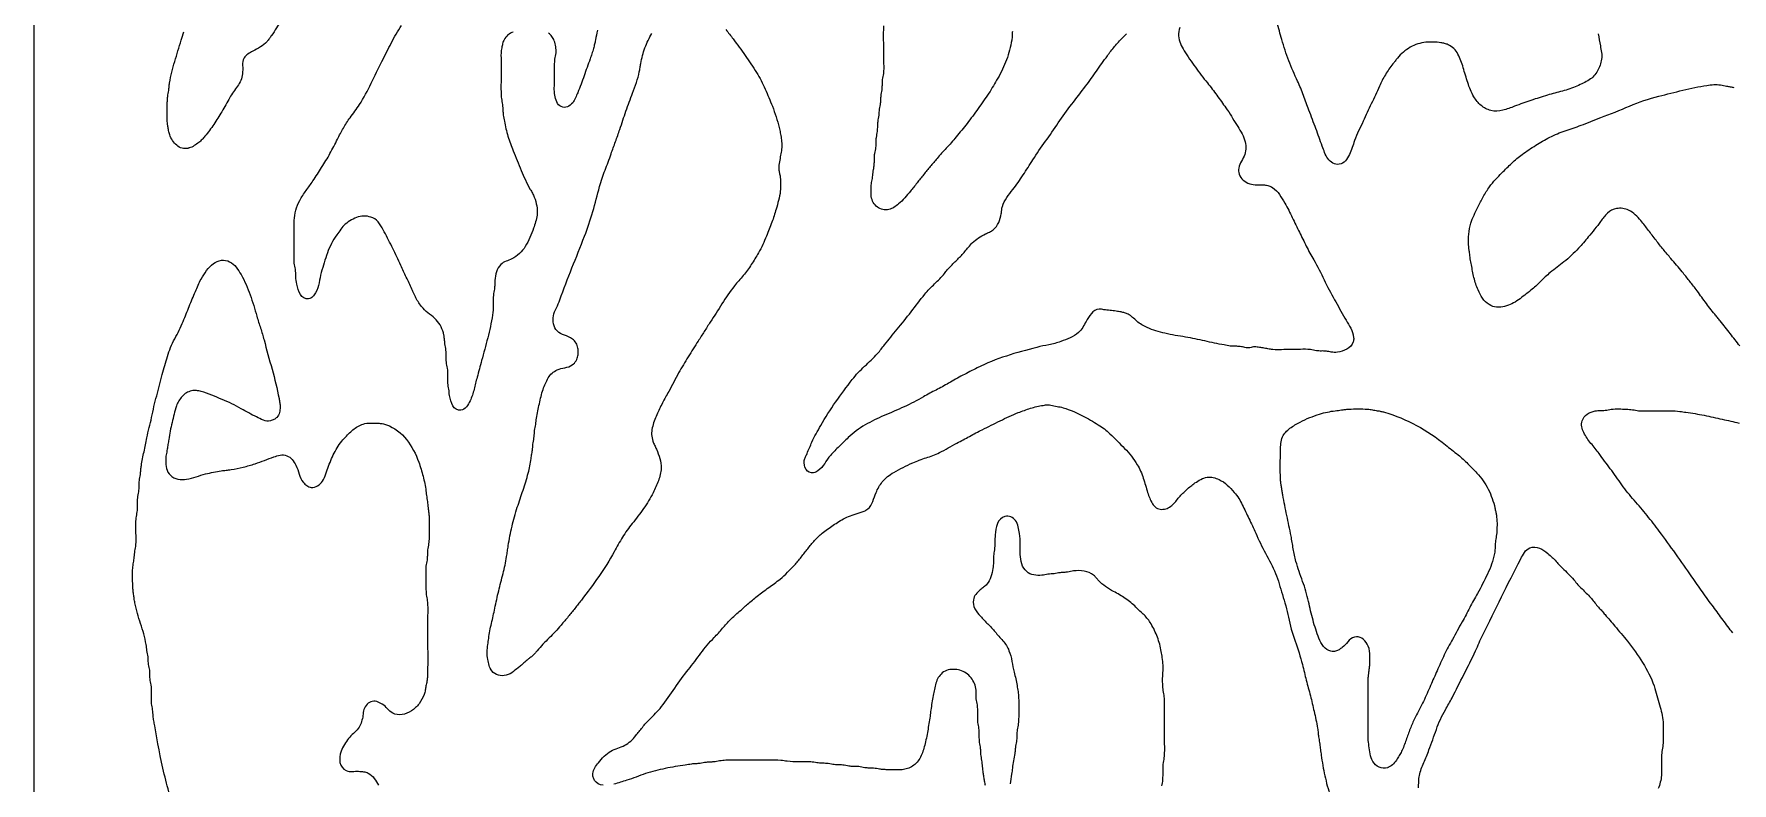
# Model space of a CAD drawing. Extents: x 0 to 950, y 0 to 950.
# Drawn here: x 0 to 542, y 352 to 591 of the extents above; entities that cross this region are included whole.
import ezdxf

# ---------------------------------------------------------------- set-up
doc = ezdxf.new("R2010")
doc.units = 0
doc.layers.add('OBRYS', color=7, linetype='CONTINUOUS')
doc.layers.add('VYREZY', color=1, linetype='CONTINUOUS')

msp = doc.modelspace()

# ---------------------------------------------------------------- linework, layer by layer
at = {"layer": 'OBRYS'}
msp.add_lwpolyline([(0, 0), (950, 0), (950, 950), (0, 950)], close=True, dxfattribs=at)
at = {"layer": 'VYREZY'}
for points in [[(78.7124, 595.5801, -0.04111735), (75.7603, 590.6476, 0.00007989), (75.0683, 589.681, -0.02423035), (74.3313, 588.7501, -0.08214832), (72.215, 587.0078, -0.00619053), (69.7938, 585.6456, 0.01218454), (68.2443, 584.7493, 0.12607554), (67.0354, 583.5054, 0.1561965), (66.5113, 581.0518, -0.05406856), (66.4889, 578.4329, -0.1358722), (64.884, 574.4915, 0.03296999), (62.4294, 570.8324, 0.00662934), (61.1659, 568.5826, -0.01040838), (59.8857, 566.3427, -0.0121434), (57.3422, 562.3248, -0.02528928), (54.5082, 558.5122, -0.01511192), (53.598, 557.4743, -0.04364042), (52.5758, 556.5533, -0.01763079), (51.1034, 555.5224, -0.07279333), (49.486, 554.78, 0.03064633), (49.3012, 554.7134, -0.0508527), (49.1145, 554.6544, -0.24041336), (45.5405, 555.6343, -0.12069053), (43.2885, 558.9898, -0.04476584), (42.934, 560.3149, -0.00131979), (42.702, 561.6724, -0.04555387), (42.4316, 565.2415, -0.0018051), (42.5001, 568.835, -0.0085468), (42.5473, 570.0231, -0.02091178), (42.6644, 571.2056, -0.01878933), (42.8382, 572.1716, 0.02756316), (42.9949, 573.1398, 0.00764132), (43.1015, 574.3185, -0.02474671), (43.2481, 575.4917, -0.02981772), (44.8864, 582.3824, -0.00289395), (46.9752, 589.1632, 0.00535587), (47.775, 591.8057, -0.00346314)], [(152.7968, 591.7656, 0.19120902), (149.9392, 589.3259, 0.06147457), (149.4516, 588.044, 0.01462553), (149.1618, 586.6935, 0.05560546), (148.936, 583.5222, -0.0100068), (149, 580.3244, -0.00609539), (148.9464, 575.9243, 0.0184186), (149.0011, 571.5269, 0.02236246), (149.0935, 570.5472, 0.00122397), (149.2321, 569.572, 0.00385652), (149.3803, 568.5997, -0.01959331), (149.4978, 567.6239, -0.01182258), (149.5656, 566.4378, 0.02928478), (149.6745, 565.2565, 0.00891516), (149.8389, 564.2892, -0.0047206), (150.0114, 563.3231, 0.03423185), (151.1597, 558.5421, 0.01938363), (152.8155, 553.904, 0.00120231), (155.3425, 547.6513, 0.03190051), (158.2715, 541.5918, -0.00148958), (158.9466, 540.3879, -0.03528975), (159.53, 539.1407, -0.04356366), (160.3507, 536.2857, -0.08105766), (160.4421, 533.3441, -0.04305856), (159.9771, 531.2326, -0.0055426), (159.3071, 529.1686, -0.02326938), (158.1529, 526.2062, -0.03052952), (156.6885, 523.387, -0.07331998), (154.8135, 521.099, -0.07148706), (152.3627, 519.4396, -0.02571068), (150.5335, 518.664, 0.10897297), (148.8945, 517.6209, 0.12474743), (147.5038, 515.2944, 0.05449603), (147.0015, 512.5606, 0.01473478), (146.9414, 511.1735, -0.03152191), (146.8349, 509.7913, -0.02313406), (146.6532, 508.8263, 0.0404463), (146.5052, 507.8577, 0.02793763), (146.4579, 504.6731, -0.05305526), (146.2518, 501.5078, -0.01943361), (144.696, 494.2045, -0.00714593), (142.7531, 486.9894, 0.00642078), (142.0329, 484.3303, -0.00656696), (141.312, 481.6714, 0.01464763), (140.3392, 477.8399, -0.05678011), (139.0556, 474.126, -0.05050705), (137.8984, 472.2265, -0.19833201), (136.1167, 471.1798, -0.32333397), (133.5662, 472.5267, -0.07767993), (132.5127, 475.8801, -0.01927971), (132.4037, 476.8596, 0.01945768), (132.2943, 477.8391, 0.01028328), (132.1274, 478.808, -0.03227908), (132.0034, 479.7815, -0.02608002), (131.9795, 482.1732, 0.04451044), (131.8679, 484.5561, 0.03109348), (131.6748, 485.5186, -0.04506602), (131.5091, 486.4841, -0.0231591), (131.4356, 488.6673, 0.03904416), (131.2931, 490.8427, 0.00748338), (131.1382, 491.8128, -0.01751873), (131.0028, 492.7854, -0.00451399), (130.8915, 493.9627, 0.03284057), (130.7141, 495.1294, 0.05780787), (129.8159, 497.734, 0.07854592), (128.2593, 499.9884, 0.04621888), (126.1639, 501.8165, -0.05140678), (124.0896, 503.6642, -0.06152425), (122.034, 506.5591, -0.02395436), (120.4903, 509.7818, 0.01832789), (118.7314, 513.5626, -0.01821596), (116.9717, 517.3431, 0.01845029), (114.4502, 522.7532, 0.00094292), (111.719, 528.0652, 0.02825589), (110.2032, 530.6328, 0.14027957), (108.0115, 532.4874, 0.18085717), (103.4383, 532.7882, 0.10850534), (99.2635, 530.4621, 0.05603551), (97.8089, 528.8508, 0.00339284), (96.5475, 527.0674, 0.06713252), (93.5817, 521.2969, 0.01859312), (91.6263, 515.0536, 0.02785485), (90.9216, 511.7572, -0.09354745), (89.8106, 508.6313, -0.05291307), (88.876, 507.3596, -0.17728687), (87.5543, 506.6709, -0.31795293), (84.972, 508.0359, -0.0636886), (83.7829, 511.3797, -0.05293405), (83.5263, 513.7312, 0.03373011), (83.3595, 516.0986, 0.02895738), (83.1686, 517.0617, -0.04424496), (83.0075, 518.0281, -0.02818065), (82.9424, 521.2244, 0.00899488), (83, 524.4255, 0.00699877), (82.9496, 528.0259, -0.0213145), (83.0022, 531.6234, -0.0510379), (83.5325, 534.9255, -0.05880412), (84.7669, 538.0277, -0.03473136), (86.7816, 541.2016, 0.00732658), (88.9721, 544.2673, 0.01580693), (90.37, 546.4286, -0.01006614), (91.7435, 548.6065, 0.02054673), (94.4036, 553.0274, 0.00911665), (96.7987, 557.6013, -0.01255536), (98.6646, 561.106, -0.02795558), (100.8054, 564.4441, -0.00785037), (102.3455, 566.5046, 0.02551011), (103.8101, 568.6157, 0.02731935), (107.5338, 575.4173, -0.00424836), (110.9449, 582.3934, -0.00424715), (113.9259, 588.2364, -0.02586327), (117.2487, 593.8819, -0.0034423)], [(220.6346, 592.5269, -0.01117731), (222.956, 589.565, -0.00653297), (226.8044, 584.2794, -0.0137162), (230.4347, 578.8438, -0.03918741), (233.195, 573.5814, -0.00693832), (235.4657, 568.0709, -0.01772814), (236.6549, 564.7252, -0.01276729), (237.6384, 561.3122, -0.02126789), (238.0109, 559.5856, -0.00459605), (238.2939, 557.8405, -0.03074654), (238.4716, 555.8733, -0.04261219), (238.3601, 553.9048, -0.01988647), (238.183, 552.9398, 0.01593495), (237.9983, 551.9759, -0.00276597), (237.6459, 549.834, 0.06898151), (237.5796, 547.6848, 0.03965357), (237.7976, 546.5271, -0.04862803), (237.9946, 545.3676, -0.01643724), (238.0787, 543.1677, -0.02274048), (237.9904, 540.9692, -0.04735206), (237.4627, 538.0731, -0.00166929), (236.6505, 535.2299, -0.00628043), (236.0226, 533.157, -0.01156423), (235.3213, 531.1081, -0.0025243), (234.4895, 528.8845, -0.01171031), (233.5949, 526.6861, -0.0012018), (232.4031, 523.9611, -0.02980736), (231.0472, 521.3198, -0.00934811), (228.7581, 517.6077, -0.02703565), (226.2085, 514.0762, -0.0198682), (224.7701, 512.4333, 0.02566655), (223.3516, 510.7746, 0.02458241), (219.3979, 505.0819, -0.00611576), (215.6528, 499.2406, 0.00686918), (213.732, 496.2348, -0.00512396), (211.8217, 493.2222, 0.0045881), (208.6316, 488.2031, 0.0092039), (205.5814, 483.0986, 0.0174597), (204.0046, 480.1087, -0.01951279), (202.4159, 477.1257, 0.01390082), (200.4093, 473.458, 0.01223124), (198.5968, 469.6901, 0.04766453), (197.1803, 465.5362, 0.14000325), (197.3703, 461.3011, 0.03940363), (197.9126, 460.0248, -0.02368954), (198.4959, 458.7636, -0.01762795), (199.5864, 455.7813, -0.09227416), (199.9953, 452.6843, -0.08125861), (199.1172, 448.6616, -0.02044447), (197.4252, 444.8518, -0.04046449), (194.3747, 439.7595, -0.01384112), (190.7799, 435.014, 0.02968778), (187.689, 430.6532, 0.01651878), (185.0103, 426.0201, -0.03164963), (180.1125, 418.111, -0.00912871), (174.5767, 410.6133, -0.00531211), (172.4997, 407.9638, -0.00044363), (170.3921, 405.3382, -0.01294771), (169.2376, 403.9763, 0.01166402), (168.0795, 402.6173, -0.03205198), (164.2942, 398.5253, 0.02802273), (160.4743, 394.4621, -0.0083992), (159.6977, 393.5682, -0.03172386), (158.8535, 392.741, -0.01936691), (157.9244, 392.0002, 0.02408683), (157.0027, 391.251, -0.00169346), (155.9647, 390.327, -0.01241453), (154.9013, 389.433, 0.00313871), (152.8803, 387.7968, -0.11023285), (150.6145, 386.6536, -0.12387029), (148.0852, 386.6506, -0.17061487), (146.0314, 388.0058, -0.0932277), (145.1556, 389.7574, -0.02218652), (144.6953, 391.6942, -0.05589296), (144.5128, 394.0499, -0.02833208), (144.7285, 396.4138, 0.00169144), (144.8699, 397.3869, 0.00260362), (145.0029, 398.3612, -0.02683795), (145.9014, 403.1853, 0.00964853), (146.9664, 407.9817, -0.00876292), (148.1923, 413.5492, -0.00810451), (149.6054, 419.0724, 0.01855931), (150.2309, 421.7494, 0.0034897), (150.7382, 424.4532, 0.01618254), (150.9959, 426.2038, -0.01209836), (151.2393, 427.9569, -0.01553736), (152.4481, 434.1347, -0.02418348), (154.1421, 440.193, -0.00034375), (155.9529, 445.6262, 0.01393542), (157.6147, 451.1046, 0.02410266), (158.1253, 453.4045, 0.00221365), (158.5146, 455.7309, -0.00395881), (158.7796, 457.2808, 0.01889642), (158.998, 458.837, 0.00684103), (159.0848, 459.8202, -0.01790993), (159.1932, 460.8008, -0.00997414), (159.3554, 461.7695, 0.0207631), (159.4965, 462.741, 0.01412792), (159.5702, 463.7272, -0.02519461), (159.6655, 464.7107, -0.01355425), (159.8356, 465.6772, 0.0178326), (159.9973, 466.6447, 0.00081709), (160.1231, 467.6202, -0.01323275), (160.273, 468.5919, -0.00461239), (161.1592, 473.2296, -0.02924393), (162.3551, 477.7891, -0.05263234), (163.9884, 481.445, -0.15684341), (166.8337, 484.0136, -0.07295604), (169.315, 484.7205, 0.1194508), (171.6781, 485.6361, 0.10752735), (172.8615, 486.9085, 0.09123467), (173.4661, 488.5497, 0.0427956), (173.5684, 489.7449, 0.04232219), (173.467, 490.9403, 0.09405339), (172.8583, 492.5731, 0.09700572), (171.6875, 493.861, 0.09645191), (169.1806, 495.0635, -0.13889518), (166.8305, 496.4436, -0.14066157), (165.6668, 498.6557, -0.1025795), (165.6659, 501.2019, -0.06892444), (166.5907, 503.8019, 0.03437654), (167.7001, 506.3502, -0.01006743), (171.5527, 516.5225, 0.00231216), (175.5633, 526.6358, 0.02390489), (178.2075, 534.4804, 0.00594467), (180.3814, 542.4773, -0.03265189), (182.1128, 547.7225, 0.0133328), (184.0488, 552.9062, -0.00658884), (185.4487, 556.8144, 0.00883864), (186.8309, 560.7287, -0.00174891), (188.7896, 566.5368, -0.01185824), (190.9052, 572.2879, 0.01367589), (192.1194, 575.6261, 0.02966513), (193.0388, 579.0522, 0.01003981), (193.2887, 580.4039, -0.00182861), (193.5164, 581.7597, -0.04639843), (194.8477, 586.7092, -0.04511845), (197.0576, 591.3351, 0.00613464)], [(179.6593, 592.3108, -0.00437889), (179.062, 589.2275, -0.00514562), (178.7746, 587.882, -0.01432405), (178.4352, 586.5491, -0.00683174), (177.9262, 584.8537, -0.01157326), (177.3553, 583.1784, 0.00444383), (175.4286, 577.7785, -0.015348), (173.3855, 572.4241, 0.00186825), (172.6995, 570.7623, -0.07009568), (171.8031, 569.2242, -0.12118203), (170.1234, 567.9154, -0.22540168), (168.1431, 567.9603, -0.17989125), (166.727, 569.4841, -0.0519357), (166.0978, 571.6, -0.05925091), (165.9383, 573.9809, 0.01289374), (166, 576.3823, 0.00587287), (165.9598, 579.7756, -0.04026695), (166.1522, 583.1529, -0.03080483), (166.3465, 584.1165, 0.05490211), (166.4936, 585.0843, 0.04840477), (166.3841, 587.055, 0.05026502), (165.8907, 588.9654, 0.06550315), (165.1664, 590.3431, 0.08745472), (164.069, 591.4321, 0.14970913)], [(365.442, 593.2391, 0.10679202), (365.007, 590.5462, 0.09062257), (365.5933, 588.0799, 0.0372273), (366.7994, 585.8107, 0.01650674), (370.3564, 580.5663, 0.01179748), (374.2054, 575.5302, -0.01279902), (377.2028, 571.5921, -0.00028056), (380.0971, 567.5757, -0.01985666), (381.8446, 564.9324, 0.00423203), (383.51, 562.2337, -0.00973935), (384.9387, 559.8604, -0.05000355), (386.0691, 557.346, -0.07611647), (386.4677, 555.0331, -0.08946882), (386.0959, 552.7263, -0.05573307), (385.0553, 550.5696, 0.09992498), (384.2194, 548.3606, 0.04136434), (384.1427, 547.4029, 0.08355238), (384.3031, 546.4657, 0.13427686), (385.626, 544.5453, 0.0905519), (387.6898, 543.3635, 0.10181887), (390.0224, 543.0432, -0.04357135), (392.4166, 542.9938, -0.04424915), (393.7594, 542.7269, -0.07541825), (394.9917, 542.1541, -0.1032441), (397.1985, 539.9203, -0.01253332), (398.8705, 537.1841, -0.02077497), (401.2697, 532.5969, 0.00589618), (403.5333, 527.9366, -0.00140828), (405.7475, 523.48, 0.0174938), (408.1025, 519.0996, -0.02314595), (411.4215, 512.7553, 0.02233598), (414.7305, 506.4051, -0.0099129), (416.3639, 503.4518, 0.01323676), (418.0167, 500.5098, 0.00178136), (419.5604, 497.9456, -0.07987633), (420.673, 495.2081, -0.03930295), (420.8438, 494.0632, -0.10487798), (420.6858, 492.9384, -0.18513429), (418.6915, 490.6397, -0.08846951), (415.6392, 489.6499, -0.0491439), (414.6716, 489.6122, -0.01165227), (413.7021, 489.6925, -0.04259234), (412.9317, 489.8415, 0.04638026), (412.1607, 489.9846, 0.02902536), (410.5709, 490.0367, -0.04015011), (408.9851, 490.124, -0.0328125), (408.023, 490.3199, 0.04629961), (407.058, 490.4894, 0.02969206), (403.8615, 490.5598, -0.0093381), (400.6596, 490.5, 0.00885605), (397.8582, 490.4504, -0.02775984), (395.0607, 490.5066, -0.03193783), (393.5053, 490.7249, 0.01276731), (391.9568, 491.0031, -0.00537739), (390.4215, 491.2555, 0.05639484), (388.8784, 491.3499, 0.08072207), (388.1132, 491.1846, -0.09320276), (387.3476, 491.039, -0.06493969), (385.7953, 491.2383, 0.04624273), (384.2451, 491.4963, 0.0213205), (382.8543, 491.5378, -0.03863303), (381.4685, 491.6273, -0.02170672), (380.5045, 491.8078, 0.01719711), (379.5417, 491.997, -0.01932561), (373.381, 493.2354, 0.01834659), (367.2223, 494.4859, -0.00026279), (363.9263, 495.0319, -0.01924295), (360.6566, 495.7055, -0.00622055), (357.7949, 496.4486, -0.04576293), (355.0372, 497.4803, -0.02177983), (353.2907, 498.4187, -0.04269474), (351.6836, 499.5706, -0.01338539), (350.3533, 500.7706, 0.07353663), (348.9042, 501.792, 0.0491836), (347.81, 502.215, 0.0178411), (346.6642, 502.4892, 0.02063899), (345.8877, 502.6129, -0.01167806), (345.1087, 502.7227, 0.0035281), (344.1374, 502.8758, 0.01229059), (343.1621, 502.9981, 0.00020387), (342.1803, 503.0963, 0.00055748), (341.1985, 503.193, -0.04961575), (340.4334, 503.3451, 0.11244197), (339.671, 503.3996, 0.18468868), (337.1966, 501.9901, 0.04534703), (335.4893, 499.4792, -0.00006964), (334.4278, 497.5663, -0.08921226), (333.066, 495.8984, -0.07477012), (330.3981, 494.2301, -0.01735974), (327.4388, 493.0656, -0.03755717), (323.6489, 492.0368, 0.01314067), (319.8038, 491.1919, 0.01692144), (310.1064, 488.4411, 0.03839963), (300.794, 484.6458, 0.00377209), (296.188, 482.2985, 0.0148821), (291.6747, 479.7821, -0.01950809), (287.6638, 477.5943, 0.01697845), (283.6412, 475.4264, -0.02562526), (277.4704, 472.2371, -0.00672337), (271.0985, 469.4499, 0.02928985), (265.029, 466.4621, 0.06526214), (259.6652, 462.4152, -0.00358839), (256.7911, 459.6309, 0.02002852), (254.0121, 456.7559, 0.05420119), (252.1503, 454.1483, -0.12048135), (250.0128, 451.861, -0.00743694), (249.3452, 451.4382, -0.10479566), (248.6166, 451.1798, -0.29089221), (246.2184, 452.2917, -0.19159884), (245.6633, 455.1487, -0.06970502), (246.0414, 456.2675, 0.02060122), (246.5316, 457.3536, -0.00768558), (247.2994, 459.1795, 0.00220561), (248.0872, 460.997, -0.02851114), (249.4107, 463.6573, 0.00045355), (250.8836, 466.2434, -0.02395158), (255.6519, 473.77, -0.01231845), (260.9576, 480.9373, -0.04445566), (264.9007, 485.1637, 0.02671879), (269.0014, 489.2581, 0.01960616), (270.1411, 490.6292, -0.01347005), (271.2645, 492.0148, 0.01722807), (273.2416, 494.4912, -0.01719061), (275.2185, 496.9678, 0.01476706), (279.6927, 502.5175, -0.00765556), (284.0888, 508.1319, -0.03699112), (287.224, 511.4734, 0.03532445), (290.371, 514.8052, 0.00062983), (291.2497, 515.8807, -0.02053315), (292.1697, 516.9196, -0.01006117), (294.5716, 519.3187, 0.0299744), (296.8725, 521.8075, -0.00341844), (298.0155, 523.1838, -0.02663865), (299.2374, 524.4871, -0.0401578), (301.2273, 526.1096, -0.04005879), (303.4507, 527.3937, -0.01194079), (304.7129, 527.957, 0.07401877), (305.8832, 528.6644, 0.11559709), (307.6427, 530.9827, 0.06558816), (308.4846, 533.8243, 0.02727792), (308.6058, 535.0027, -0.06335866), (308.8101, 536.1617, -0.08663548), (310.2392, 538.9481, 0.00143638), (312.1475, 541.4905, 0.01393915), (315.4524, 546.1879, 0.0087702), (318.5413, 551.0316, -0.02309312), (322.5441, 556.9287, 0.01358646), (326.6611, 562.7527, -0.01649916), (330.923, 568.7078, 0.00108771), (335.3688, 574.5319, 0.0101707), (338.8658, 579.3334, -0.00321852), (342.2963, 584.1841, -0.02162373), (344.6236, 587.1505, -0.01753865), (347.1766, 589.9266, 0.01222466), (348.4015, 591.2305, 0.0118482)], [(312, 591.9585, -0.00919824), (311.9532, 590.5715, -0.02751978), (311.8049, 589.1935, -0.04871617), (310.136, 582.9087, -0.04291722), (307.3475, 577.0267, 0.00266198), (305.9594, 574.62, -0.01700424), (304.5038, 572.2555, -0.00997715), (301.1194, 567.3696, -0.00716437), (297.5692, 562.602, -0.00865817), (295.8417, 560.4293, -0.00461656), (294.057, 558.303, 0.00637361), (292.5308, 556.4715, -0.02337295), (290.9448, 554.6948, 0.0043977), (289.4246, 553.1166, 0.01879201), (287.9802, 551.4708, -0.00553476), (285.824, 548.8784, 0.00851043), (283.6834, 546.2735, 0.00095351), (281.5947, 543.6312, -0.00261786), (279.4972, 540.9959, -0.01542537), (277.6789, 538.8733, -0.03135558), (275.6732, 536.9326, -0.03102186), (274.239, 535.8554, -0.08748111), (272.6143, 535.1537, -0.22697769), (268.9597, 535.9451, -0.1935173), (267.0191, 539.2659, -0.04612323), (266.9322, 540.8615, -0.00254321), (267.0011, 542.4648, -0.03524597), (267.2101, 544.2213, 0.01474159), (267.4915, 545.9714, 0.006316), (267.6069, 546.9498, -0.01123927), (267.7318, 547.9269, 0.00527454), (267.8959, 549.0987, 0.02035377), (267.9996, 550.2765, 0.01087487), (268.0349, 551.6682, -0.03307424), (268.1318, 553.0542, -0.03037731), (268.3237, 554.0176, 0.04304523), (268.4909, 554.9838, 0.02382316), (268.5507, 556.5726, -0.03727339), (268.6531, 558.1567, -0.02498136), (268.8377, 559.1217, 0.03951124), (268.9939, 560.0899, 0.01889013), (269.0625, 561.6766, -0.03414279), (269.1793, 563.258, -0.01473156), (269.3468, 564.2259, 0.02423851), (269.4958, 565.1961, 0.01645889), (269.5661, 566.1835, -0.02638322), (269.6558, 567.1685, -0.02148417), (269.838, 568.1338, 0.03488796), (269.9941, 569.1021, 0.01205632), (270.0854, 570.4843, -0.02536496), (270.2133, 571.8622, -0.00979092), (270.3728, 572.8332, 0.0278735), (270.4969, 573.808, 0.01842814), (270.5444, 575.1985, -0.03501782), (270.6377, 576.5843, -0.02958308), (270.8295, 577.548, 0.04456265), (270.992, 578.5148, 0.0284122), (271.058, 581.7136, -0.00904639), (271, 584.9173, 0.00457615), (270.9597, 589.3203, -0.01377746), (271.0004, 593.7218, -0.00959564)], [(498.772, 591.2241, -0.01411654), (499.5088, 587.3658, 0.00264653), (499.8671, 585.2237, -0.07854049), (499.8978, 583.0786, -0.09266433), (498.6307, 579.3463, -0.12117007), (495.9674, 576.5059, -0.03501071), (494.053, 575.4441, -0.00439543), (492.0561, 574.534, -0.04273908), (487.407, 572.9239, 0.00901918), (482.6435, 571.626, 0.00982694), (477.3694, 569.9731, 0.01309845), (472.1773, 568.0805, -0.02442853), (468.4035, 566.8009, -0.13231384), (464.5516, 566.7433, -0.11807196), (461.4487, 568.3713, -0.08291355), (459.1945, 571.1189, -0.0545249), (457.2183, 575.6322, -0.00460994), (455.7795, 580.375, 0.04237066), (454.1026, 584.6983, 0.17678006), (450.9524, 587.7295, 0.04719785), (449.8352, 588.1021, 0.01163643), (448.6773, 588.342, 0.0412545), (446.2997, 588.577, 0.02669178), (443.9075, 588.4878, 0.10918559), (438.8734, 586.8854, 0.08850933), (434.8073, 583.445, 0.01029801), (434.0684, 582.5151, -0.00524763), (433.3389, 581.5776, 0.0320943), (430.9636, 578.162, 0.03566219), (429.0723, 574.4586, -0.01841218), (426.462, 568.8809, 0.01792087), (423.8462, 563.3055, -0.01498395), (422.4312, 560.243, 0.03241694), (421.1259, 557.1382, 0.00332628), (420.3642, 554.8886, -0.03344158), (419.4704, 552.6938, -0.05714201), (418.1898, 550.6858, -0.18666559), (416.2494, 549.5753, -0.16790358), (414.1976, 549.9528, -0.10844916), (412.5921, 551.3917, -0.07212416), (411.5899, 553.3166, 0.00885762), (410.8304, 555.3733, -0.010342), (409.8115, 558.1579, 0.00919666), (408.799, 560.9449, -0.00395102), (407.6875, 563.907, 0.00611098), (406.5633, 566.8641, -0.00908449), (404.8327, 571.4992, 0.02455514), (402.9615, 576.0739, -0.01699983), (400.1669, 582.6218, -0.02419274), (397.9219, 589.3735, 0.00137045), (396.3689, 594.8698, 0.00138258)], [(543.9497, 491.6544, 0.00236451), (540.941, 495.5869, 0.00548761), (539.344, 497.6077, -0.0064262), (537.7508, 499.6314, 0.01152414), (536.8815, 500.7127, 0.00111857), (535.985, 501.772, -0.02147776), (532.9443, 505.6763, 0.0064788), (530.0196, 509.6733, 0.00709454), (527.8365, 512.493, -0.00360305), (525.6336, 515.2975, 0.02411661), (523.8294, 517.41, -0.01807751), (521.9989, 519.5016, 0.00291332), (519.6062, 522.409, -0.01079987), (517.2602, 525.3531, -0.00093481), (514.8646, 528.5087, 0.00931825), (512.4168, 531.6231, 0.03328228), (510.6516, 533.513, 0.07831796), (508.5336, 534.9516, 0.07904273), (506.6414, 535.501, 0.06886317), (504.6652, 535.4759, 0.16310074), (501.784, 533.9994, 0.0381632), (499.597, 531.3903, -0.01270714), (497.6868, 528.8603, -0.00913926), (495.6676, 526.4159, 0.00680162), (494.1412, 524.5854, -0.02310638), (492.5575, 522.8075, -0.00609353), (490.2992, 520.5523, -0.02413008), (487.9115, 518.44, -0.00492648), (485.7315, 516.7264, 0.00163156), (483.5401, 515.0271, 0.0360062), (480.4414, 512.227, -0.03278285), (477.3595, 509.4057, -0.00875412), (473.4111, 506.3525, -0.09915043), (468.9889, 504.2541, -0.07782178), (466.4346, 504.0234, -0.12848127), (464.0512, 504.8155, -0.10152734), (461.9494, 506.8894, -0.04233464), (460.4962, 509.5178, -0.05170186), (459.2102, 513.4359, -0.00624357), (458.3812, 517.4976, 0.0075756), (458.1823, 518.4588, -0.02152857), (458.0105, 519.4244, -0.01012169), (457.8995, 520.4035, 0.01430173), (457.7805, 521.3815, -0.00166568), (457.6079, 522.5517, -0.02607163), (457.5005, 523.7281, -0.02495687), (457.5401, 527.3041, -0.06406608), (458.207, 530.7924, -0.03029287), (459.2295, 533.3716, -0.00552827), (460.4362, 535.8755, -0.00781762), (462.166, 539.233, -0.03637458), (464.1803, 542.4167, -0.02528943), (466.0719, 544.7207, -0.01173877), (468.1307, 546.8807, -0.00572475), (471.2644, 549.9464, -0.0343801), (474.6258, 552.7449, -0.01537754), (478.8991, 555.6356, -0.02283172), (483.3779, 558.1903, -0.037608), (488.2982, 560.2562, 0.00784128), (493.3462, 562.0306, 0.00812296), (496.4818, 563.2466, -0.00832337), (499.6178, 564.4613, 0.01341123), (508.8081, 568.1291, -0.04005103), (518.154, 571.2936, -0.00125751), (525.7881, 573.1935, -0.02114494), (533.4927, 574.7482, -0.02324136), (535.6603, 574.9884, -0.04824763), (537.8322, 574.9177, -0.03377178), (538.7935, 574.7263, 0.02380977), (539.7519, 574.5156, 0.00108722), (540.9154, 574.32, -0.02946988), (542.0639, 574.0591, -0.04885986)], [(45.5217, 339.9051, -0.0092076), (41.5721, 355.1329, -0.01923229), (38.4964, 370.5517, 0.00593174), (38.2298, 372.1015, -0.01922321), (38.0048, 373.6568, -0.01899126), (37.9382, 374.6445, 0.02841366), (37.8531, 375.6299, 0.02578871), (37.6632, 376.5937, -0.04279318), (37.5066, 377.5611, -0.03373245), (37.4839, 380.5542, 0.04880505), (37.3715, 383.5379, 0.03127288), (37.1786, 384.5006, -0.04358018), (37.0097, 385.466, -0.02475569), (36.9517, 387.0546, 0.03819271), (36.8511, 388.6384, 0.02264232), (36.6706, 389.6032, -0.03097306), (36.5063, 390.57, -0.02339421), (36.4472, 391.5592, 0.03267224), (36.3698, 392.5461, 0.02251858), (36.186, 393.5098, -0.02574177), (36.0083, 394.4744, -0.00958752), (35.8988, 395.4533, 0.02066504), (35.7676, 396.4289, 0.04121312), (34.0158, 403.0863, -0.0353151), (32.1839, 409.7287, -0.01737136), (31.9596, 411.0866, 0.00726517), (31.7626, 412.4494, -0.01439641), (31.5844, 413.82, -0.01969874), (31.5, 415.1991, -0.00013497), (31.44, 418.0006, -0.0221006), (31.5045, 420.7992, -0.03196492), (31.7357, 422.553, 0.02333022), (31.9975, 424.3041, 0.00908302), (32.08, 425.2885, -0.01969885), (32.1832, 426.2703, -0.01748605), (32.3584, 427.2374, 0.03686912), (32.4956, 428.2085, 0.03291701), (32.4991, 432.0085, -0.03318489), (32.5046, 435.8083, -0.03248234), (32.7651, 437.7599, 0.0391611), (32.9994, 439.713, 0.01262837), (33.031, 441.7032, -0.03710814), (33.1595, 443.6846, -0.02424043), (33.3425, 444.6496, 0.04021353), (33.4944, 445.618, 0.02246514), (33.5484, 447.4065, -0.03876988), (33.6605, 449.1887, -0.01974646), (33.836, 450.1545, 0.02839477), (33.9946, 451.1223, 0.00844134), (34.0997, 452.3014, -0.02516527), (34.2439, 453.475, -0.0082213), (35.0928, 457.9121, 0.00071985), (36.0083, 462.3366, -0.01146422), (36.7554, 465.593, 0.01041554), (37.5094, 468.848, -0.01232361), (39.1331, 475.7379, 0.00103386), (40.9125, 482.5915, -0.01108387), (41.7127, 485.4373, 0.0037952), (42.5545, 488.2718, -0.05702642), (44.9154, 493.934, 0.03056457), (47.5842, 499.4894, 0.00137441), (49.5127, 504.2623, -0.0075766), (51.5, 509.0103, 0.00550247), (52.3497, 511.0171, -0.03393193), (53.3099, 512.9679, -0.02050294), (55.0244, 515.6652, -0.08209495), (57.2237, 517.9286, -0.12542877), (59.7514, 518.9569, -0.15091857), (62.4065, 518.5209, -0.1198367), (64.498, 516.7562, -0.02666002), (66.0347, 514.4009, -0.04969136), (68.9687, 507.9266, -0.01272621), (71.084, 501.106, 0.01232166), (72.2493, 497.3379, -0.01770466), (73.3736, 493.5586, 0.00692834), (75.9242, 484.256, -0.02450277), (78.144, 474.8799, -0.00137617), (78.3924, 473.5206, -0.05021669), (78.499, 472.1498, -0.04823176), (78.2879, 470.3856, -0.14300691), (77.467, 468.8815, -0.07453744), (76.5146, 468.1749, -0.06697417), (75.4006, 467.761, -0.16385656), (73.1459, 467.9936, -0.00567479), (70.981, 469.0101, -0.00971515), (68.4988, 470.2702, -0.00966854), (66.0673, 471.6257, 0.02051426), (63.0843, 473.2047, 0.01202612), (60.0033, 474.5871, -0.00150929), (56.7187, 475.9787, 0.03752951), (53.3521, 477.1271, 0.03561566), (51.8071, 477.4122, 0.08474516), (50.2571, 477.3225, 0.15228609), (47.2668, 475.574, 0.0985459), (45.4281, 472.5272, 0.03269193), (44.6645, 469.8829, -0.00620967), (44.0405, 467.1963, 0.01418497), (43.461, 464.5076, 0.00538496), (42.9871, 461.7973, -0.00003921), (42.7328, 460.2459, 0.00074699), (42.4808, 458.6941, -0.00702536), (42.1743, 456.9463, 0.0445667), (42.0004, 455.1872, 0.05733424), (42.2725, 452.6072, 0.14525378), (43.4904, 450.42, 0.14932569), (45.8844, 449.1806, 0.08613975), (48.6615, 449.1544, 0.04264467), (51.7108, 449.9254, -0.02244159), (54.7345, 450.8212, -0.01254692), (57.2276, 451.3736, -0.00848459), (59.7421, 451.8208, -0.01844708), (61.3062, 452.0128, 0.02184204), (62.8685, 452.2153, 0.01528085), (66.7216, 453.0091, 0.02172406), (70.5036, 454.085, 0.01283485), (73.4791, 455.1586, -0.01224698), (76.4535, 456.2357, -0.02513411), (78.5526, 456.8228, -0.15256876), (80.629, 456.6555, -0.12306955), (82.3506, 455.4054, -0.05790248), (83.5483, 453.5858, -0.05265989), (84.5996, 450.8032, 0.10127452), (85.895, 448.1747, 0.07113394), (87.0131, 447.0926, 0.13313005), (88.4318, 446.5549, 0.16827955), (90.458, 447.0418, 0.10220658), (92.0039, 448.5499, 0.07862403), (93.0876, 450.8687, -0.02326691), (93.9186, 453.3203, -0.02389864), (96.0323, 458.0395, -0.07222434), (98.9801, 462.2296, -0.02395347), (101.7273, 464.8703, -0.10211119), (104.9804, 466.708, -0.08008062), (107.3224, 467.064, -0.00894676), (109.7207, 466.9996, -0.02347602), (111.0923, 466.8735, -0.05616359), (112.4196, 466.5334, -0.13892138), (118.8165, 461.7793, -0.07911022), (122.7221, 454.5911, -0.02216109), (124.0983, 450.0702, -0.03005443), (124.9951, 445.4344, -0.0020863), (125.1196, 444.4584, 0.00720915), (125.254, 443.4837, -0.00694539), (125.389, 442.5088, -0.00550271), (125.4997, 441.5308, 0.00259267), (125.6048, 440.5517, 0.00836786), (125.7313, 439.5752, -0.0023345), (125.8974, 438.4038, -0.02481237), (125.9996, 437.2266, -0.00774898), (126.0769, 433.6258, -0.01383039), (125.9989, 430.026, -0.02248542), (125.9062, 429.046, -0.00096074), (125.7675, 428.0704, -0.00548315), (125.6165, 427.0979, 0.02425472), (125.5022, 426.1215, 0.01512744), (125.4497, 424.7327, -0.03285589), (125.3482, 423.3489, -0.02627692), (125.1613, 422.3845, 0.0425707), (125.0062, 421.4168, 0.02644003), (124.9392, 418.219, -0.00647116), (125, 415.0168, 0.00452376), (125.024, 413.4267, 0.02857855), (125.1529, 411.8441, 0.02623048), (125.3392, 410.8797, -0.04246588), (125.4939, 409.9118, -0.02713285), (125.5595, 406.5141, 0.00873818), (125.5, 403.1118, 0.0030689), (125.5491, 395.1104, -0.00921247), (125.4999, 387.1101, -0.00978455), (125.4475, 385.9232, -0.0215239), (125.321, 384.7427, -0.02132159), (125.171, 383.9728, 0.0161965), (125.013, 383.2041, -0.00125154), (124.776, 381.8462, -0.04403522), (124.4187, 380.5205, -0.07579575), (122.795, 377.5669, -0.07877577), (120.3534, 375.2479, -0.11077558), (117.4249, 374.0722, -0.16631079), (114.4082, 374.5853, -0.09690766), (112.7327, 375.9719, 0.08104965), (111.0923, 377.4187, 0.06588405), (109.3011, 378.239, 0.16637844), (107.422, 378.1791, 0.14934255), (105.9103, 377.0104, 0.08728551), (105.0685, 375.2319, 0.06633166), (104.9355, 374.2563, -0.05167737), (104.8307, 373.2739, -0.03183117), (104.3002, 371.3805, -0.07819997), (103.3792, 369.6658, -0.05527611), (101.8686, 368.0746, 0.05118114), (100.3437, 366.4944, 0.03056845), (98.9869, 364.5289, 0.04642497), (97.95, 362.3839, 0.1291356), (97.5887, 358.8071, 0.26058403), (99.5932, 356.2562, 0.1206595), (101.5281, 355.9543, -0.03137042), (103.5399, 355.9999, -0.01737008), (105.1183, 355.8816, -0.09955953), (106.598, 355.4108, -0.1017303), (108.5377, 353.7462, -0.05800375), (109.8768, 351.5269, -0.04174632)], [(181.5075, 351.5675, -0.22495672), (178.7738, 353.1162, -0.09053199), (178.2975, 354.1487, -0.08643342), (178.2073, 355.2838, -0.1200373), (178.8401, 357.1182, -0.02322379), (179.9952, 358.7448, -0.03026632), (181.8249, 360.8122, -0.06763314), (184.0053, 362.4724, -0.05785753), (186.1842, 363.3939, 0.05181179), (188.377, 364.2902, 0.06383979), (190.2998, 365.6603, 0.03500109), (191.9257, 367.3909, 0.00258353), (194.0457, 370.0174, -0.02653656), (196.286, 372.536, 0.00067868), (198.2463, 374.5228, 0.02930276), (200.081, 376.62, 0.01751807), (204.369, 382.5618, -0.02152966), (208.7031, 388.4673, 0.01203034), (212.6772, 393.6719, -0.03775291), (216.9026, 398.6526, 0.01021233), (218.2709, 400.0963, 0.01327348), (219.5697, 401.6025, -0.02533654), (222.1085, 404.4069, -0.02486742), (224.9157, 406.9428, 0.01590483), (226.2642, 408.1178, -0.00259319), (227.5816, 409.3289, -0.01567921), (229.0891, 410.6164, -0.00026306), (230.6376, 411.8558, -0.01764796), (234.2922, 414.5719, 0.01947784), (237.9364, 417.301, 0.02922239), (240.2949, 419.4553, 0.00334407), (242.512, 421.7624, 0.0282758), (244.6866, 424.3323, -0.00822174), (246.7596, 426.9912, -0.00899785), (248.9273, 429.5826, -0.04692095), (251.3602, 431.9061, -0.01894185), (254.8823, 434.4781, -0.02382058), (258.6096, 436.739, -0.05269357), (260.9703, 437.7158, 0.00803249), (263.4219, 438.4825, 0.01483966), (264.7163, 438.9533, 0.0849275), (265.8757, 439.6609, 0.13062856), (267.5015, 442.0702, -0.0105788), (268.5466, 444.8896, -0.03451205), (269.398, 446.6743, -0.05129163), (270.5382, 448.2829, -0.03515108), (272.2323, 449.9635, -0.04817937), (274.1774, 451.3371, -0.01605095), (277.1719, 452.9208, -0.00655361), (280.2363, 454.3682, -0.03274406), (284.4901, 455.9824, 0.03521057), (288.7345, 457.6171, 0.02658419), (291.5365, 459.1158, -0.01897775), (294.3172, 460.6581, 0.01040963), (298.3538, 462.8072, -0.01167776), (302.3956, 464.946, -0.00055069), (308.0919, 467.7842, -0.02058065), (313.8981, 470.377, -0.01698746), (317.7958, 471.7772, -0.04290829), (321.8203, 472.6988, 0.01845848), (322.5835, 472.8348, -0.06379997), (323.35, 472.9007, -0.06421698), (324.3118, 472.7356, 0.03557015), (325.2681, 472.5147, -0.00738461), (327.2066, 472.1805, -0.03711101), (329.1028, 471.6767, -0.03758647), (334.3809, 469.3889, -0.01636729), (339.3935, 466.5396, -0.02915245), (341.3461, 465.181, -0.02647063), (343.1363, 463.6137, -0.00609925), (347.8014, 458.9594, -0.0578053), (351.8093, 453.7832, -0.06045896), (353.7473, 449.4738, -0.0033131), (355.1322, 444.92, 0.05816533), (356.6646, 441.3433, 0.25467224), (359.5958, 439.542, 0.11631717), (361.3259, 439.8555, 0.06030213), (362.8721, 440.7642, 0.0807626), (364.0855, 442.0464, -0.0374373), (365.1951, 443.4428, -0.0199602), (367.592, 445.8355, -0.03546491), (370.2342, 447.9449, -0.02595564), (372.1024, 449.0927, -0.08930922), (374.1529, 449.7742, -0.09827943), (376.0732, 449.672, -0.0420008), (377.9195, 449.0332, -0.08459741), (380.5558, 447.284, -0.0278306), (382.7647, 444.9625, -0.06665662), (385.3345, 440.9689, 0.00602705), (387.4215, 436.6564, -0.0059973), (388.5466, 434.3317, -0.00965), (389.5984, 431.9733, 0.02670298), (392.739, 425.5306, -0.02227454), (395.9379, 419.1132, -0.03965818), (397.1158, 415.7684, 0.01446411), (398.1267, 412.3592, -0.01723205), (399.1696, 408.7693, -0.0104089), (400.0129, 405.1258, 0.03623829), (402.1837, 397.5503, -0.02690674), (404.4981, 390.0077, 0.00059254), (405.7395, 385.0448, 0.00601813), (407.0462, 380.0991, -0.01368768), (407.6608, 377.6199, 0.00158453), (408.2154, 375.1256, -0.00261573), (408.8067, 372.4402, -0.01064655), (409.3264, 369.7407, -0.01991803), (409.5292, 368.1784, 0.01636556), (409.7209, 366.6143, -0.00239422), (409.8677, 365.6421, -0.00399448), (410.0022, 364.6681, 0.00626677), (410.2521, 362.916, -0.00618445), (410.5023, 361.164, 0.02172253), (411.6524, 354.5787, 0.02246174), (413.379, 348.1211, -0.01596511)], [(541.7364, 400.1527, -0.01082605), (538.6222, 404.2515, 0.00329774), (535.5694, 408.3977, -0.00454738), (532.0586, 413.1911, -0.00499341), (528.6398, 418.0505, 0.00323817), (523.5363, 425.3592, 0.00624296), (518.2954, 432.5694, 0.00820547), (514.419, 437.5906, 0.01439561), (510.3208, 442.4302, -0.02938396), (506.375, 447.3834, 0.00740321), (502.6446, 452.5134, -0.00254917), (500.8739, 454.8994, -0.00202122), (499.1251, 457.3015, 0.02334168), (496.5255, 460.5699, -0.06750492), (494.242, 464.0265, -0.06127786), (493.6088, 465.8959, -0.1318072), (493.7199, 467.8134, -0.16711374), (495.3344, 469.9319, -0.10572053), (497.8944, 470.9478, -0.05071365), (499.477, 471.0521, 0.04345547), (501.063, 471.1335, 0.03001352), (502.0261, 471.3269, -0.04490806), (502.9923, 471.4912, -0.02363282), (505.3911, 471.5666, -0.00604874), (507.7926, 471.4994, -0.01290695), (508.7786, 471.4344, -0.01214394), (509.7602, 471.3201, -0.01969282), (510.7272, 471.1445, 0.0379233), (511.6979, 471.0045, 0.02495939), (515.2966, 470.9416, -0.00811083), (518.8994, 471, 0.0004854), (521.8879, 471.0029, -0.03717269), (524.8604, 470.7873, -0.00253208), (525.8322, 470.6387, 0.00686049), (526.8051, 470.4986, -0.01828555), (532.6171, 469.5251, -0.00492739), (538.3813, 468.2822, 0.00174357), (541.0689, 467.6848, -0.01735065), (543.7349, 467.0042, -0.00714596)], [(359.7034, 351.3321, -0.01398854), (359.8693, 352.3015, 0.0337882), (359.9965, 353.2749, 0.02236464), (360.0457, 356.0613, -0.04219285), (360.2048, 358.8365, -0.01364789), (360.3702, 359.806, 0.03355227), (360.4966, 360.7796, 0.02305087), (360.5603, 364.778, -0.00753755), (360.5, 368.7802, -0.00490224), (360.549, 373.7818, 0.01476504), (360.4994, 378.7814, 0.01227008), (360.4363, 379.7677, 0.01288814), (360.3235, 380.7495, 0.02054414), (360.1465, 381.716, -0.03854215), (360.0046, 382.6862, -0.03468276), (360.0104, 387.4809, 0.05504198), (359.822, 392.2543, 0.00848964), (359.6594, 393.2225, -0.00390071), (359.4879, 394.1892, 0.04694119), (358.2617, 398.769, 0.044706), (356.2211, 403.0507, 0.06802653), (354.0047, 405.8486, -0.00004996), (351.4062, 408.3437, 0.04117765), (348.0279, 411.0919, 0.02790108), (344.2965, 413.3529, -0.02586053), (341.7448, 414.885, -0.0580897), (339.4969, 416.8112, -0.02615083), (338.747, 417.7124, 0.07009084), (337.9281, 418.5376, 0.12257284), (334.9008, 419.8363, 0.07290464), (331.5425, 419.8894, 0.03403738), (330.5806, 419.6966, -0.0389078), (329.6175, 419.5133, -0.01955853), (328.433, 419.4288, 0.0283146), (327.251, 419.3237, 0.01420628), (326.284, 419.154, -0.02448687), (325.3144, 419.0043, -0.01708221), (324.3272, 418.9351, 0.02681536), (323.3423, 418.8467, 0.02540777), (322.3781, 418.6573, -0.04491086), (321.4099, 418.5061, -0.05666407), (318.826, 418.6302, -0.1435115), (316.5722, 419.7086, -0.13693635), (315.0153, 422.1525, -0.06104549), (314.5009, 425.0939, -0.02455076), (314.4938, 428.4851, 0.05386285), (314.2892, 431.8545, 0.01090062), (313.8756, 434.0047, 0.10688332), (312.9933, 435.9551, 0.1306336), (311.5017, 437.1447, 0.17631878), (309.6504, 437.2641, 0.23867259), (307.2306, 434.9951, 0.07472554), (306.5008, 431.3915, 0.01407291), (306.4472, 429.0065, -0.03697477), (306.2849, 426.6321, -0.01093933), (306.1242, 425.6614, 0.03109825), (306.003, 424.6867, 0.01975991), (305.9591, 422.698, -0.04542577), (305.8139, 420.7209, -0.03650258), (305.1638, 418.0305, -0.09546901), (303.8563, 415.6397, -0.0647528), (302.8459, 414.6971, 0.0231299), (301.7528, 413.8354, 0.04019776), (300.3633, 412.4211, 0.13377832), (299.5628, 410.6768, 0.17111831), (300.0599, 407.8598, 0.05715831), (301.8299, 405.4211, 0.01587135), (304.2, 402.9951, -0.0302504), (306.4964, 400.5054, 0.01208902), (308.9594, 397.6323, -0.0890591), (310.9234, 394.4662, -0.05274901), (311.873, 391.0642, 0.01812088), (312.5886, 387.5877, -0.00288394), (313.0888, 385.4847, -0.01603777), (313.5088, 383.3654, -0.00222681), (313.8212, 381.419, -0.03185469), (313.9999, 379.4599, -0.00495555), (314.059, 376.0591, -0.01252069), (313.9993, 372.6592, -0.01554946), (313.9266, 371.675, -0.0090974), (313.8055, 370.6952, -0.01487702), (313.6383, 369.7266, 0.03164745), (313.5039, 368.7545, 0.02154602), (313.4606, 367.3635, -0.03709278), (313.3744, 365.9771, -0.02872799), (313.1855, 365.0141, 0.03570905), (313.0102, 364.0494, 0.01621239), (312.9202, 362.8665, -0.02779454), (312.8029, 361.6872, -0.01023631), (312.3921, 359.3661, 0.01614786), (312.0089, 357.0411, 0.0088871), (311.8976, 356.0624, -0.01651569), (311.7714, 355.0859, 0.0007375), (311.2677, 351.966, -0.06191959)], [(441.4959, 350.7305, 0.01813394), (441.5812, 352.7112, -0.05233183), (441.8004, 354.672, -0.05506857), (443.1874, 358.7763, 0.02139413), (444.8557, 362.7987, 0.00229063), (447.2094, 369.332, -0.04443944), (450.0931, 375.6193, -0.00140998), (451.1818, 377.5133, 0.01474872), (452.219, 379.4348, -0.00204652), (456.0064, 386.8982, 0.00798766), (459.7043, 394.4052, 0.01190432), (460.8319, 396.9444, -0.0169479), (461.9848, 399.4713, 0.00070584), (468.0061, 411.6095, -0.00383997), (474.1032, 423.7095, -0.02254358), (475.2959, 425.7948, -0.16295484), (477.0646, 427.2343, -0.19405151), (480.0762, 427.1641, -0.07793481), (482.7913, 425.4537, -0.02511882), (485.3799, 422.9539, 0.00817621), (487.8851, 420.3649, -0.00244188), (489.709, 418.5227, -0.02263587), (491.4366, 416.5935, 0.03164388), (494.012, 413.8194, -0.02189595), (496.6438, 411.0932, -0.02042859), (497.7699, 409.7095, 0.02614396), (498.9111, 408.3395, -0.00207825), (499.9864, 407.1682, -0.0135306), (501.0242, 405.9643, 0.01041351), (502.5671, 404.1519, -0.01090758), (504.1081, 402.338, 0.00877345), (506.1524, 399.9107, -0.01286169), (508.1764, 397.4673, -0.02511654), (512.993, 390.6609, -0.05601738), (516.6294, 383.2037, -0.02346656), (517.5443, 380.1916, 0.00890011), (518.3718, 377.1513, -0.00813803), (519.1011, 374.4877, -0.05277043), (519.4995, 371.7701, -0.00862727), (519.5772, 368.3695, -0.01434957), (519.4986, 364.9698, -0.03390514), (519.2401, 362.8181, 0.03822213), (519.0003, 360.6656, 0.02176459), (519.0272, 357.6641, -0.03161165), (518.9951, 354.6658, -0.04721357), (518.6339, 352.5394, -0.02061426), (517.9862, 350.474, 0.00973663)], [(98.6345, 283.2694, 0.00000182), (97.4435, 280.5433, -0.0289811)], [(303.4067, 351.4711, -0.00135309), (303.1575, 352.8238, -0.0107212), (302.9409, 354.1834, 0.00541642), (302.7387, 355.5454, -0.01129466), (302.6056, 356.5208, -0.0027976), (302.5, 357.4997, 0.00424179), (302.3916, 358.4782, 0.00688622), (302.2614, 359.454, 0.00122766), (302.1155, 360.4272, -0.01771904), (302.0019, 361.4041, -0.00883127), (301.9274, 362.5893, 0.02417936), (301.8167, 363.7705, 0.0182081), (301.6425, 364.7377, -0.03665896), (301.5043, 365.7087, -0.02238072), (301.458, 367.698, 0.04011051), (301.3415, 369.6801, 0.02487265), (301.1573, 370.645, -0.04154816), (301.0057, 371.6134, -0.02963984), (300.9694, 374.4039, 0.04633698), (300.8405, 377.1846, 0.0242316), (300.6575, 378.1496, -0.04018426), (300.5056, 379.118, -0.02015049), (300.4293, 381.3036, 0.0790708), (300.1011, 383.4401, 0.14657189), (297.6787, 386.9709, 0.15708953), (293.707, 388.4967, 0.06994792), (291.544, 388.3134, 0.12171844), (289.6432, 387.3564, 0.15739216), (287.6424, 384.0923, 0.01262343), (286.7945, 380.1609, 0.0026979), (286.3683, 377.8422, 0.01141552), (286.0078, 375.513, 0.00735563), (285.8938, 374.5349, -0.0151375), (285.7647, 373.559, 0.0004993), (285.0092, 368.903, -0.0217548), (284.0575, 364.2877, -0.0495252), (282.7059, 360.5363, -0.136948), (280.1696, 357.627, -0.06717755), (278.5782, 356.8633, -0.05483894), (276.8443, 356.5051, -0.03139911), (274.4467, 356.4298, 0.00108069), (272.0443, 356.5001, -0.01415493), (270.86, 356.5658, -0.01443551), (269.6814, 356.699, -0.013754), (268.7123, 356.8643, 0.03077813), (267.7396, 356.9963, 0.02074143), (266.3489, 357.0407, -0.03640162), (264.9627, 357.1284, -0.03100708), (264, 357.3215, 0.04349818), (263.0346, 357.4902, 0.02466346), (261.446, 357.5487, -0.03785272), (259.8622, 357.6487, -0.02607609), (258.8979, 357.8351, 0.04035697), (257.9305, 357.9936, 0.01996574), (256.3438, 358.0599, -0.03465958), (254.7622, 358.1726, -0.02015859), (253.7959, 358.3492, 0.03584164), (252.8263, 358.4952, 0.01387096), (251.2429, 358.5745, -0.02992659), (249.6651, 358.7043, -0.01363411), (248.6956, 358.87, 0.03359672), (247.7221, 358.9966, 0.02717232), (243.9337, 359.0262, -0.04707801), (240.1605, 359.2058, -0.01341102), (239.1909, 359.3708, 0.03338088), (238.2172, 359.4966, 0.02297477), (234.2188, 359.5601, -0.00751397), (230.2166, 359.5, -0.0055724), (225.4148, 359.5535, 0.0168077), (220.6154, 359.4992, 0.01793229), (219.6328, 359.4196, 0.00641013), (218.6546, 359.2922, 0.0100432), (217.6843, 359.1333, -0.024843), (216.7108, 359.0032, -0.01561461), (215.5228, 358.9415, 0.02999563), (214.3387, 358.8459, 0.02303036), (213.3739, 358.6636, -0.03564191), (212.4062, 358.506, -0.01314925), (211.024, 358.4176, 0.02751039), (209.6465, 358.2896, 0.0027333), (208.6752, 358.1397, -0.00730009), (207.7027, 357.9988, 0.02080389), (201.3094, 356.895, 0.02166472), (195.0333, 355.253, 0.02387337), (192.0598, 354.1779, -0.02864321), (189.0778, 353.1317, 0.00692634), (187.0014, 352.503, -0.01126098), (184.9201, 351.8925, -0.08412274)]]:
    msp.add_lwpolyline(points, format="xyb", dxfattribs=at)
msp.add_lwpolyline([(431.6144, 357.1543, -0.1748721), (428.9546, 357.3587, -0.15534496), (426.943, 359.163, -0.09752508), (426.1056, 361.5533, 0.0029938), (425.7235, 364.1062, -0.04573296), (425.4351, 368.668, 0.00706729), (425.5, 373.2572, 0.00422511), (425.4476, 379.4541, -0.01269665), (425.5002, 385.6493, -0.02226064), (425.5928, 386.8273, -0.00516344), (425.7499, 387.9996, 0.00505491), (425.9073, 389.1719, 0.02251445), (425.9998, 390.35, 0.01800291), (425.9911, 393.5555, 0.11138695), (425.185, 396.5789, 0.13413826), (423.4661, 398.4273, 0.21387263), (421.0997, 398.7454, 0.15879479), (419.0222, 397.3157, -0.06942953), (417.1529, 395.47, -0.01818145), (416.1674, 394.7898, -0.0802884), (415.0813, 394.321, -0.0473614), (414.34, 394.207, -0.06606993), (413.5952, 394.2622, -0.18442201), (411.2213, 395.7861, -0.06632626), (409.7788, 398.4087, -0.02701864), (407.8799, 404.2083, -0.01292397), (406.4482, 410.1477, 0.03725557), (404.5635, 416.5764, -0.01873674), (402.4379, 422.9442, -0.0360213), (401.5686, 426.9695, 0.0143821), (400.8726, 431.0375, 0.00291461), (399.5204, 437.5721, -0.00687217), (398.2202, 444.1166, -0.01093942), (398.0004, 445.4739, 0.00527008), (397.796, 446.834, -0.00237405), (397.6137, 448.0009, -0.02709569), (397.5007, 449.1748, -0.01415446), (397.4384, 453.7709, 0.0006818), (397.5, 458.3688, -0.01831432), (397.6061, 460.5481, -0.08860023), (398.1629, 462.6241, -0.13246894), (400.5277, 465.4194, -0.02993246), (403.7641, 467.3832, -0.02754652), (406.8213, 468.7869, -0.01701538), (409.9942, 469.9141, -0.02531283), (412.463, 470.5622, -0.01850419), (414.9805, 470.9919, -0.00673623), (415.9575, 471.1084, 0.01114176), (416.9334, 471.2334, -0.00426375), (418.1038, 471.3997, -0.02399759), (419.2805, 471.4996, -0.00581161), (422.2795, 471.5747, -0.01987626), (425.2762, 471.4959, -0.03198318), (426.8326, 471.2924, 0.00603532), (428.3794, 471.0079, -0.00533531), (429.5384, 470.7964, -0.02346709), (430.6822, 470.5188, -0.05397615), (440.9048, 466.2827, -0.04435173), (450.1211, 460.1206, 0.00189963), (452.1314, 458.5141, -0.00235043), (454.1403, 456.9058, -0.02674778), (457.2516, 454.1031, -0.00822059), (460.1633, 451.0858, -0.07074722), (463.7709, 445.9229, -0.06351515), (465.886, 439.9773, -0.00215234), (466.1323, 438.8254, -0.01252563), (466.3445, 437.6672, -0.03734191), (466.5552, 435.09, -0.01433809), (466.4988, 432.4987, -0.02363256), (466.4029, 431.52, 0.00038436), (466.2614, 430.5458, -0.00398001), (466.1131, 429.5735, 0.02298711), (466.0019, 428.5972, 0.00827523), (465.9215, 427.0166, -0.04171071), (465.7363, 425.4501, -0.06258041), (463.523, 418.9041, -0.01089324), (460.3522, 412.7054, -0.00949065), (459.0847, 410.4584, 0.01633221), (457.8484, 408.195, -0.00322202), (456.67, 405.8962, -0.01205772), (455.4222, 403.635, 0.01365711), (453.8967, 400.8496, -0.01353729), (452.3718, 398.0638, 0.0186029), (449.7496, 393.1558, 0.01341183), (447.4461, 388.0885, -0.00780963), (446.4064, 385.7318, 0.00829564), (445.3691, 383.3742, -0.01297665), (443.0849, 378.3117, -0.0091768), (440.5783, 373.3544, 0.02939008), (439.0251, 369.9476, 0.00792547), (437.7282, 366.4288, -0.0021297), (437.0658, 364.5655, -0.02119969), (436.318, 362.7368, -0.02711097), (435.5811, 361.3379, -0.00824323), (434.7462, 359.9927, -0.0330556), (433.5615, 358.3951, -0.12692028), (431.9842, 357.2829, -0.00204667), (431.8007, 357.2143, -0.02097917)], format="xyb", close=True, dxfattribs=at)

doc.saveas('drawing.dxf')
